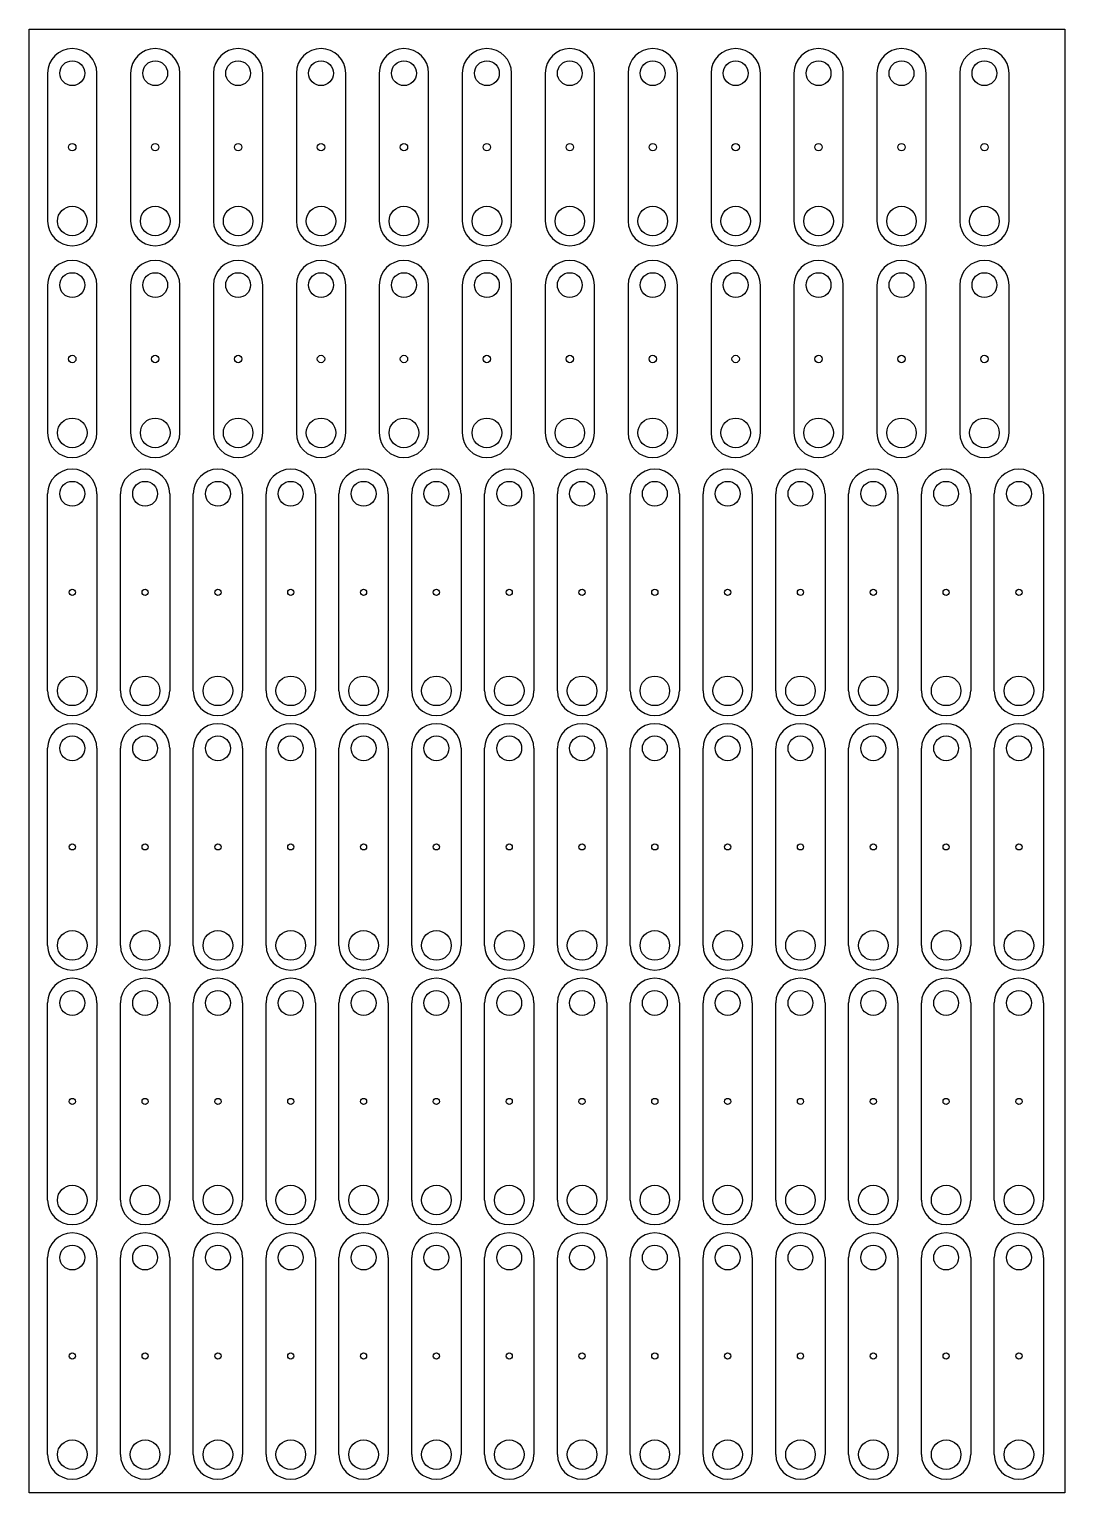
# Model space of a CAD drawing. Header units: millimetres. Extents: x 1 to 211, y 0 to 297.
import ezdxf

# ---------------------------------------------------------------- set-up
doc = ezdxf.new("R2010")
doc.units = ezdxf.units.MM
doc.layers.add('ADDITIONALENDPAR', color=7, linetype='Continuous')
doc.layers.add('Default', color=7, linetype='Continuous')

# ---------------------------------------------------------------- blocks, each defined once
blk = doc.blocks.new('SE')
at = {"layer": 'ADDITIONALENDPAR', "color": 7, "linetype": 'Continuous'}
for p, q in [((0.63, 296.66), (210.63, 296.66)), ((0.63, -0.34), (0.63, 296.66)), ((210.63, 296.66), (210.63, -0.34)), ((4.35, 287.74), (4.35, 257.74)), ((14.35, 257.74), (14.35, 287.74)), ((21.17, 287.74), (21.17, 257.74)), ((31.17, 257.74), (31.17, 287.74)), ((37.99, 287.74), (37.99, 257.74)), ((47.99, 257.74), (47.99, 287.74)), ((54.8, 287.74), (54.8, 257.74)), ((64.8, 257.74), (64.8, 287.74)), ((71.62, 287.74), (71.62, 257.74)), ((81.62, 257.74), (81.62, 287.74)), ((88.44, 287.74), (88.44, 257.74)), ((98.44, 257.74), (98.44, 287.74)), ((105.26, 287.74), (105.26, 257.74)), ((115.26, 257.74), (115.26, 287.74)), ((122.08, 287.74), (122.08, 257.74)), ((132.08, 257.74), (132.08, 287.74)), ((138.9, 287.74), (138.9, 257.74)), ((148.9, 257.74), (148.9, 287.74)), ((155.71, 287.74), (155.71, 257.74)), ((165.71, 257.74), (165.71, 287.74)), ((172.53, 287.74), (172.53, 257.74)), ((182.53, 257.74), (182.53, 287.74)), ((189.35, 287.74), (189.35, 257.74)), ((199.35, 257.74), (199.35, 287.74)), ((4.35, 244.74), (4.35, 214.74)), ((14.35, 214.74), (14.35, 244.74)), ((21.17, 244.74), (21.17, 214.74)), ((31.17, 214.74), (31.17, 244.74)), ((37.99, 244.74), (37.99, 214.74)), ((47.99, 214.74), (47.99, 244.74)), ((54.8, 244.74), (54.8, 214.74)), ((64.8, 214.74), (64.8, 244.74)), ((71.62, 244.74), (71.62, 214.74)), ((81.62, 214.74), (81.62, 244.74)), ((88.44, 244.74), (88.44, 214.74)), ((98.44, 214.74), (98.44, 244.74)), ((105.26, 244.74), (105.26, 214.74)), ((115.26, 214.74), (115.26, 244.74)), ((122.08, 244.74), (122.08, 214.74)), ((132.08, 214.74), (132.08, 244.74)), ((138.9, 244.74), (138.9, 214.74)), ((148.9, 214.74), (148.9, 244.74)), ((155.71, 244.74), (155.71, 214.74)), ((165.71, 214.74), (165.71, 244.74)), ((172.53, 244.74), (172.53, 214.74)), ((182.53, 214.74), (182.53, 244.74)), ((189.35, 244.74), (189.35, 214.74)), ((199.35, 214.74), (199.35, 244.74)), ((4.35, 162.39), (4.35, 202.39)), ((14.35, 202.39), (14.35, 162.39)), ((19.12, 162.39), (19.12, 202.39)), ((29.12, 202.39), (29.12, 162.39)), ((33.89, 162.39), (33.89, 202.39)), ((43.89, 202.39), (43.89, 162.39)), ((48.66, 162.39), (48.66, 202.39)), ((58.66, 202.39), (58.66, 162.39)), ((63.43, 162.39), (63.43, 202.39)), ((73.43, 202.39), (73.43, 162.39)), ((78.2, 162.39), (78.2, 202.39)), ((88.2, 202.39), (88.2, 162.39)), ((92.97, 162.39), (92.97, 202.39)), ((102.97, 202.39), (102.97, 162.39)), ((107.74, 162.39), (107.74, 202.39)), ((117.74, 202.39), (117.74, 162.39)), ((122.5, 162.39), (122.5, 202.39)), ((132.5, 202.39), (132.5, 162.39)), ((137.27, 162.39), (137.27, 202.39)), ((147.27, 202.39), (147.27, 162.39)), ((152.04, 162.39), (152.04, 202.39)), ((162.04, 202.39), (162.04, 162.39)), ((166.81, 162.39), (166.81, 202.39)), ((176.81, 202.39), (176.81, 162.39)), ((181.58, 162.39), (181.58, 202.39)), ((191.58, 202.39), (191.58, 162.39)), ((196.35, 162.39), (196.35, 202.39)), ((206.35, 202.39), (206.35, 162.39)), ((4.35, 110.73), (4.35, 150.73)), ((14.35, 150.73), (14.35, 110.73)), ((19.12, 110.73), (19.12, 150.73)), ((29.12, 150.73), (29.12, 110.73)), ((33.89, 110.73), (33.89, 150.73)), ((43.89, 150.73), (43.89, 110.73)), ((48.66, 110.73), (48.66, 150.73)), ((58.66, 150.73), (58.66, 110.73)), ((63.43, 110.73), (63.43, 150.73)), ((73.43, 150.73), (73.43, 110.73)), ((78.2, 110.73), (78.2, 150.73)), ((88.2, 150.73), (88.2, 110.73)), ((92.97, 110.73), (92.97, 150.73)), ((102.97, 150.73), (102.97, 110.73)), ((107.74, 110.73), (107.74, 150.73)), ((117.74, 150.73), (117.74, 110.73)), ((122.5, 110.73), (122.5, 150.73)), ((132.5, 150.73), (132.5, 110.73)), ((137.27, 110.73), (137.27, 150.73)), ((147.27, 150.73), (147.27, 110.73)), ((152.04, 110.73), (152.04, 150.73)), ((162.04, 150.73), (162.04, 110.73)), ((166.81, 110.73), (166.81, 150.73)), ((176.81, 150.73), (176.81, 110.73)), ((181.58, 110.73), (181.58, 150.73)), ((191.58, 150.73), (191.58, 110.73)), ((196.35, 110.73), (196.35, 150.73)), ((206.35, 150.73), (206.35, 110.73)), ((4.35, 59.06), (4.35, 99.06)), ((14.35, 99.06), (14.35, 59.06)), ((19.12, 59.06), (19.12, 99.06)), ((29.12, 99.06), (29.12, 59.06)), ((33.89, 59.06), (33.89, 99.06)), ((43.89, 99.06), (43.89, 59.06)), ((48.66, 59.06), (48.66, 99.06)), ((58.66, 99.06), (58.66, 59.06)), ((63.43, 59.06), (63.43, 99.06)), ((73.43, 99.06), (73.43, 59.06)), ((78.2, 59.06), (78.2, 99.06)), ((88.2, 99.06), (88.2, 59.06)), ((92.97, 59.06), (92.97, 99.06)), ((102.97, 99.06), (102.97, 59.06)), ((107.74, 59.06), (107.74, 99.06)), ((117.74, 99.06), (117.74, 59.06)), ((122.5, 59.06), (122.5, 99.06)), ((132.5, 99.06), (132.5, 59.06)), ((137.27, 59.06), (137.27, 99.06)), ((147.27, 99.06), (147.27, 59.06)), ((152.04, 59.06), (152.04, 99.06)), ((162.04, 99.06), (162.04, 59.06)), ((166.81, 59.06), (166.81, 99.06)), ((176.81, 99.06), (176.81, 59.06)), ((181.58, 59.06), (181.58, 99.06)), ((191.58, 99.06), (191.58, 59.06)), ((196.35, 59.06), (196.35, 99.06)), ((206.35, 99.06), (206.35, 59.06)), ((4.35, 7.39), (4.35, 47.39)), ((14.35, 47.39), (14.35, 7.39)), ((19.12, 7.39), (19.12, 47.39)), ((29.12, 47.39), (29.12, 7.39)), ((33.89, 7.39), (33.89, 47.39)), ((43.89, 47.39), (43.89, 7.39)), ((48.66, 7.39), (48.66, 47.39)), ((58.66, 47.39), (58.66, 7.39)), ((63.43, 7.39), (63.43, 47.39)), ((73.43, 47.39), (73.43, 7.39)), ((78.2, 7.39), (78.2, 47.39)), ((88.2, 47.39), (88.2, 7.39)), ((92.97, 7.39), (92.97, 47.39)), ((102.97, 47.39), (102.97, 7.39)), ((107.74, 7.39), (107.74, 47.39)), ((117.74, 47.39), (117.74, 7.39)), ((122.5, 7.39), (122.5, 47.39)), ((132.5, 47.39), (132.5, 7.39)), ((137.27, 7.39), (137.27, 47.39)), ((147.27, 47.39), (147.27, 7.39)), ((152.04, 7.39), (152.04, 47.39)), ((162.04, 47.39), (162.04, 7.39)), ((166.81, 7.39), (166.81, 47.39)), ((176.81, 47.39), (176.81, 7.39)), ((181.58, 7.39), (181.58, 47.39)), ((191.58, 47.39), (191.58, 7.39)), ((196.35, 7.39), (196.35, 47.39)), ((206.35, 47.39), (206.35, 7.39)), ((210.63, -0.34), (0.63, -0.34))]:
    blk.add_line(p, q, dxfattribs=at)
for centre, radius in [((9.35, 287.74), 2.52), ((26.17, 287.74), 2.52), ((42.99, 287.74), 2.52), ((59.8, 287.74), 2.52), ((76.62, 287.74), 2.52), ((93.44, 287.74), 2.52), ((110.26, 287.74), 2.52), ((127.08, 287.74), 2.52), ((143.9, 287.74), 2.52), ((160.71, 287.74), 2.52), ((177.53, 287.74), 2.52), ((194.35, 287.74), 2.52), ((9.35, 272.74), 0.75), ((26.17, 272.74), 0.75), ((42.99, 272.74), 0.75), ((59.8, 272.74), 0.75), ((76.62, 272.74), 0.75), ((93.44, 272.74), 0.75), ((110.26, 272.74), 0.75), ((127.08, 272.74), 0.75), ((143.9, 272.74), 0.75), ((160.71, 272.74), 0.75), ((177.53, 272.74), 0.75), ((194.35, 272.74), 0.75), ((9.35, 257.74), 3), ((26.17, 257.74), 3), ((42.99, 257.74), 3), ((59.8, 257.74), 3), ((76.62, 257.74), 3), ((93.44, 257.74), 3), ((110.26, 257.74), 3), ((127.08, 257.74), 3), ((143.9, 257.74), 3), ((160.71, 257.74), 3), ((177.53, 257.74), 3), ((194.35, 257.74), 3), ((9.35, 244.74), 2.52), ((26.17, 244.74), 2.52), ((42.99, 244.74), 2.52), ((59.8, 244.74), 2.52), ((76.62, 244.74), 2.52), ((93.44, 244.74), 2.52), ((110.26, 244.74), 2.52), ((127.08, 244.74), 2.52), ((143.9, 244.74), 2.52), ((160.71, 244.74), 2.52), ((177.53, 244.74), 2.52), ((194.35, 244.74), 2.52), ((9.35, 229.74), 0.75), ((26.17, 229.74), 0.75), ((42.99, 229.74), 0.75), ((59.8, 229.74), 0.75), ((76.62, 229.74), 0.75), ((93.44, 229.74), 0.75), ((110.26, 229.74), 0.75), ((127.08, 229.74), 0.75), ((143.9, 229.74), 0.75), ((160.71, 229.74), 0.75), ((177.53, 229.74), 0.75), ((194.35, 229.74), 0.75), ((9.35, 214.74), 3), ((26.17, 214.74), 3), ((42.99, 214.74), 3), ((59.8, 214.74), 3), ((76.62, 214.74), 3), ((93.44, 214.74), 3), ((110.26, 214.74), 3), ((127.08, 214.74), 3), ((143.9, 214.74), 3), ((160.71, 214.74), 3), ((177.53, 214.74), 3), ((194.35, 214.74), 3), ((9.35, 202.39), 2.52), ((24.12, 202.39), 2.52), ((38.89, 202.39), 2.52), ((53.66, 202.39), 2.52), ((68.43, 202.39), 2.52), ((83.2, 202.39), 2.52), ((97.97, 202.39), 2.52), ((112.74, 202.39), 2.52), ((127.5, 202.39), 2.52), ((142.27, 202.39), 2.52), ((157.04, 202.39), 2.52), ((171.81, 202.39), 2.52), ((186.58, 202.39), 2.52), ((201.35, 202.39), 2.52), ((9.35, 182.39), 0.625), ((24.12, 182.39), 0.625), ((38.89, 182.39), 0.625), ((53.66, 182.39), 0.625), ((68.43, 182.39), 0.625), ((83.2, 182.39), 0.625), ((97.97, 182.39), 0.625), ((112.74, 182.39), 0.625), ((127.5, 182.39), 0.625), ((142.27, 182.39), 0.625), ((157.04, 182.39), 0.625), ((171.81, 182.39), 0.625), ((186.58, 182.39), 0.625), ((201.35, 182.39), 0.625), ((9.35, 162.39), 3), ((24.12, 162.39), 3), ((38.89, 162.39), 3), ((53.66, 162.39), 3), ((68.43, 162.39), 3), ((83.2, 162.39), 3), ((97.97, 162.39), 3), ((112.74, 162.39), 3), ((127.5, 162.39), 3), ((142.27, 162.39), 3), ((157.04, 162.39), 3), ((171.81, 162.39), 3), ((186.58, 162.39), 3), ((201.35, 162.39), 3), ((9.35, 150.73), 2.52), ((24.12, 150.73), 2.52), ((38.89, 150.73), 2.52), ((53.66, 150.73), 2.52), ((68.43, 150.73), 2.52), ((83.2, 150.73), 2.52), ((97.97, 150.73), 2.52), ((112.74, 150.73), 2.52), ((127.5, 150.73), 2.52), ((142.27, 150.73), 2.52), ((157.04, 150.73), 2.52), ((171.81, 150.73), 2.52), ((186.58, 150.73), 2.52), ((201.35, 150.73), 2.52), ((9.35, 130.73), 0.625), ((24.12, 130.73), 0.625), ((38.89, 130.73), 0.625), ((53.66, 130.73), 0.625), ((68.43, 130.73), 0.625), ((83.2, 130.73), 0.625), ((97.97, 130.73), 0.625), ((112.74, 130.73), 0.625), ((127.5, 130.73), 0.625), ((142.27, 130.73), 0.625), ((157.04, 130.73), 0.625), ((171.81, 130.73), 0.625), ((186.58, 130.73), 0.625), ((201.35, 130.73), 0.625), ((9.35, 110.73), 3), ((24.12, 110.73), 3), ((38.89, 110.73), 3), ((53.66, 110.73), 3), ((68.43, 110.73), 3), ((83.2, 110.73), 3), ((97.97, 110.73), 3), ((112.74, 110.73), 3), ((127.5, 110.73), 3), ((142.27, 110.73), 3), ((157.04, 110.73), 3), ((171.81, 110.73), 3), ((186.58, 110.73), 3), ((201.35, 110.73), 3), ((9.35, 99.06), 2.52), ((24.12, 99.06), 2.52), ((38.89, 99.06), 2.52), ((53.66, 99.06), 2.52), ((68.43, 99.06), 2.52), ((83.2, 99.06), 2.52), ((97.97, 99.06), 2.52), ((112.74, 99.06), 2.52), ((127.5, 99.06), 2.52), ((142.27, 99.06), 2.52), ((157.04, 99.06), 2.52), ((171.81, 99.06), 2.52), ((186.58, 99.06), 2.52), ((201.35, 99.06), 2.52), ((9.35, 79.06), 0.625), ((24.12, 79.06), 0.625), ((38.89, 79.06), 0.625), ((53.66, 79.06), 0.625), ((68.43, 79.06), 0.625), ((83.2, 79.06), 0.625), ((97.97, 79.06), 0.625), ((112.74, 79.06), 0.625), ((127.5, 79.06), 0.625), ((142.27, 79.06), 0.625), ((157.04, 79.06), 0.625), ((171.81, 79.06), 0.625), ((186.58, 79.06), 0.625), ((201.35, 79.06), 0.625), ((9.35, 59.06), 3), ((24.12, 59.06), 3), ((38.89, 59.06), 3), ((53.66, 59.06), 3), ((68.43, 59.06), 3), ((83.2, 59.06), 3), ((97.97, 59.06), 3), ((112.74, 59.06), 3), ((127.5, 59.06), 3), ((142.27, 59.06), 3), ((157.04, 59.06), 3), ((171.81, 59.06), 3), ((186.58, 59.06), 3), ((201.35, 59.06), 3), ((9.35, 47.39), 2.52), ((24.12, 47.39), 2.52), ((38.89, 47.39), 2.52), ((53.66, 47.39), 2.52), ((68.43, 47.39), 2.52), ((83.2, 47.39), 2.52), ((97.97, 47.39), 2.52), ((112.74, 47.39), 2.52), ((127.5, 47.39), 2.52), ((142.27, 47.39), 2.52), ((157.04, 47.39), 2.52), ((171.81, 47.39), 2.52), ((186.58, 47.39), 2.52), ((201.35, 47.39), 2.52), ((9.35, 27.39), 0.625), ((24.12, 27.39), 0.625), ((38.89, 27.39), 0.625), ((53.66, 27.39), 0.625), ((68.43, 27.39), 0.625), ((83.2, 27.39), 0.625), ((97.97, 27.39), 0.625), ((112.74, 27.39), 0.625), ((127.5, 27.39), 0.625), ((142.27, 27.39), 0.625), ((157.04, 27.39), 0.625), ((171.81, 27.39), 0.625), ((186.58, 27.39), 0.625), ((201.35, 27.39), 0.625), ((9.35, 7.39), 3), ((24.12, 7.39), 3), ((38.89, 7.39), 3), ((53.66, 7.39), 3), ((68.43, 7.39), 3), ((83.2, 7.39), 3), ((97.97, 7.39), 3), ((112.74, 7.39), 3), ((127.5, 7.39), 3), ((142.27, 7.39), 3), ((157.04, 7.39), 3), ((171.81, 7.39), 3), ((186.58, 7.39), 3), ((201.35, 7.39), 3)]:
    blk.add_circle(centre, radius, dxfattribs=at)
for centre, start, end in [((9.35, 287.74), 0, 180), ((26.17, 287.74), 0, 180), ((42.99, 287.74), 0, 180), ((59.8, 287.74), 0, 180), ((76.62, 287.74), 0, 180), ((93.44, 287.74), 0, 180), ((110.26, 287.74), 0, 180), ((127.08, 287.74), 0, 180), ((143.9, 287.74), 0, 180), ((160.71, 287.74), 0, 180), ((177.53, 287.74), 0, 180), ((194.35, 287.74), 0, 180), ((9.35, 257.74), 180, 0), ((26.17, 257.74), 180, 0), ((42.99, 257.74), 180, 0), ((59.8, 257.74), 180, 0), ((76.62, 257.74), 180, 0), ((93.44, 257.74), 180, 0), ((110.26, 257.74), 180, 0), ((127.08, 257.74), 180, 0), ((143.9, 257.74), 180, 0), ((160.71, 257.74), 180, 0), ((177.53, 257.74), 180, 0), ((194.35, 257.74), 180, 0), ((9.35, 244.74), 0, 180), ((26.17, 244.74), 0, 180), ((42.99, 244.74), 0, 180), ((59.8, 244.74), 0, 180), ((76.62, 244.74), 0, 180), ((93.44, 244.74), 0, 180), ((110.26, 244.74), 0, 180), ((127.08, 244.74), 0, 180), ((143.9, 244.74), 0, 180), ((160.71, 244.74), 0, 180), ((177.53, 244.74), 0, 180), ((194.35, 244.74), 0, 180), ((9.35, 214.74), 180, 0), ((26.17, 214.74), 180, 0), ((42.99, 214.74), 180, 0), ((59.8, 214.74), 180, 0), ((76.62, 214.74), 180, 0), ((93.44, 214.74), 180, 0), ((110.26, 214.74), 180, 0), ((127.08, 214.74), 180, 0), ((143.9, 214.74), 180, 0), ((160.71, 214.74), 180, 0), ((177.53, 214.74), 180, 0), ((194.35, 214.74), 180, 0), ((9.35, 202.39), 0, 180), ((24.12, 202.39), 0, 180), ((38.89, 202.39), 0, 180), ((53.66, 202.39), 0, 180), ((68.43, 202.39), 0, 180), ((83.2, 202.39), 0, 180), ((97.97, 202.39), 0, 180), ((112.74, 202.39), 0, 180), ((127.5, 202.39), 0, 180), ((142.27, 202.39), 0, 180), ((157.04, 202.39), 0, 180), ((171.81, 202.39), 0, 180), ((186.58, 202.39), 0, 180), ((201.35, 202.39), 0, 180), ((9.35, 162.39), 180, 0), ((24.12, 162.39), 180, 0), ((38.89, 162.39), 180, 0), ((53.66, 162.39), 180, 0), ((68.43, 162.39), 180, 0), ((83.2, 162.39), 180, 0), ((97.97, 162.39), 180, 0), ((112.74, 162.39), 180, 0), ((127.5, 162.39), 180, 0), ((142.27, 162.39), 180, 0), ((157.04, 162.39), 180, 0), ((171.81, 162.39), 180, 0), ((186.58, 162.39), 180, 0), ((201.35, 162.39), 180, 0), ((9.35, 150.73), 0, 180), ((24.12, 150.73), 0, 180), ((38.89, 150.73), 0, 180), ((53.66, 150.73), 0, 180), ((68.43, 150.73), 0, 180), ((83.2, 150.73), 0, 180), ((97.97, 150.73), 0, 180), ((112.74, 150.73), 0, 180), ((127.5, 150.73), 0, 180), ((142.27, 150.73), 0, 180), ((157.04, 150.73), 0, 180), ((171.81, 150.73), 0, 180), ((186.58, 150.73), 0, 180), ((201.35, 150.73), 0, 180), ((9.35, 110.73), 180, 0), ((24.12, 110.73), 180, 0), ((38.89, 110.73), 180, 0), ((53.66, 110.73), 180, 0), ((68.43, 110.73), 180, 0), ((83.2, 110.73), 180, 0), ((97.97, 110.73), 180, 0), ((112.74, 110.73), 180, 0), ((127.5, 110.73), 180, 0), ((142.27, 110.73), 180, 0), ((157.04, 110.73), 180, 0), ((171.81, 110.73), 180, 0), ((186.58, 110.73), 180, 0), ((201.35, 110.73), 180, 0), ((9.35, 99.06), 0, 180), ((24.12, 99.06), 0, 180), ((38.89, 99.06), 0, 180), ((53.66, 99.06), 0, 180), ((68.43, 99.06), 0, 180), ((83.2, 99.06), 0, 180), ((97.97, 99.06), 0, 180), ((112.74, 99.06), 0, 180), ((127.5, 99.06), 0, 180), ((142.27, 99.06), 0, 180), ((157.04, 99.06), 0, 180), ((171.81, 99.06), 0, 180), ((186.58, 99.06), 0, 180), ((201.35, 99.06), 0, 180), ((9.35, 59.06), 180, 0), ((24.12, 59.06), 180, 0), ((38.89, 59.06), 180, 0), ((53.66, 59.06), 180, 0), ((68.43, 59.06), 180, 0), ((83.2, 59.06), 180, 0), ((97.97, 59.06), 180, 0), ((112.74, 59.06), 180, 0), ((127.5, 59.06), 180, 0), ((142.27, 59.06), 180, 0), ((157.04, 59.06), 180, 0), ((171.81, 59.06), 180, 0), ((186.58, 59.06), 180, 0), ((201.35, 59.06), 180, 0), ((9.35, 47.39), 0, 180), ((24.12, 47.39), 0, 180), ((38.89, 47.39), 0, 180), ((53.66, 47.39), 0, 180), ((68.43, 47.39), 0, 180), ((83.2, 47.39), 0, 180), ((97.97, 47.39), 0, 180), ((112.74, 47.39), 0, 180), ((127.5, 47.39), 0, 180), ((142.27, 47.39), 0, 180), ((157.04, 47.39), 0, 180), ((171.81, 47.39), 0, 180), ((186.58, 47.39), 0, 180), ((201.35, 47.39), 0, 180), ((9.35, 7.39), 180, 360), ((24.12, 7.39), 180, 360), ((38.89, 7.39), 180, 360), ((53.66, 7.39), 180, 360), ((68.43, 7.39), 180, 360), ((83.2, 7.39), 180, 360), ((97.97, 7.39), 180, 360), ((112.74, 7.39), 180, 360), ((127.5, 7.39), 180, 360), ((142.27, 7.39), 180, 360), ((157.04, 7.39), 180, 360), ((171.81, 7.39), 180, 360), ((186.58, 7.39), 180, 360), ((201.35, 7.39), 180, 360)]:
    blk.add_arc(centre, 5, start, end, dxfattribs=at)

msp = doc.modelspace()

# ---------------------------------------------------------------- block references
at = {"layer": 'Default'}
msp.add_blockref('SE', (0, 0), dxfattribs=at)

doc.saveas('drawing.dxf')
